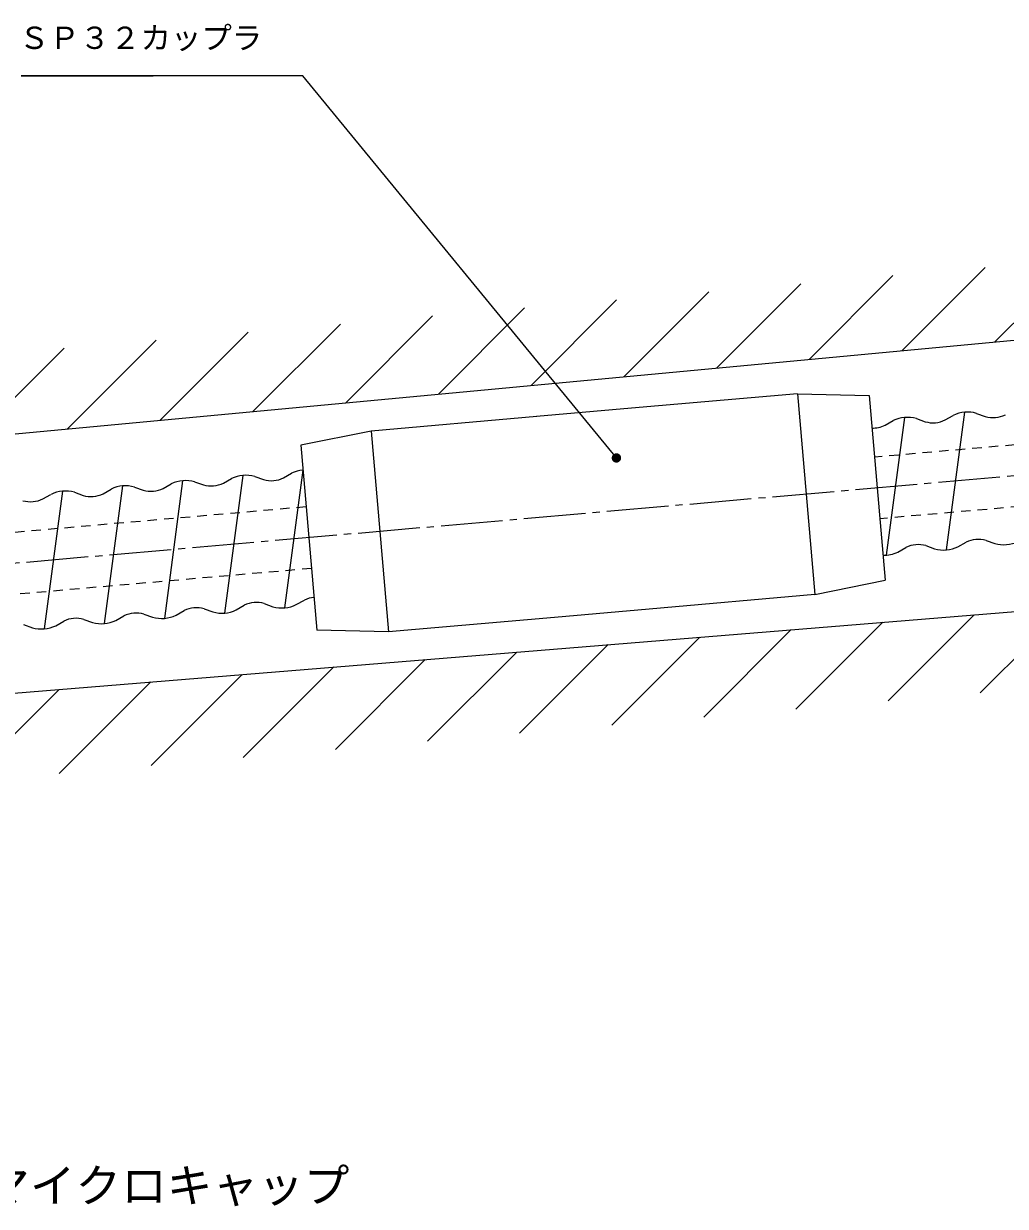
# Model space of a CAD drawing. Units: millimetres on the paper, scale 1:2. Extents: x 0 to 841, y 0 to 594.
# Drawn here: x 398.6 to 501.9, y 223.2 to 347.5 of the extents above; entities that cross this region are included whole.
import ezdxf
from ezdxf.enums import TextEntityAlignment as Align

# ---------------------------------------------------------------- set-up
doc = ezdxf.new("R2010")
doc.units = ezdxf.units.MM
doc.linetypes.add('USER1', pattern=[1.75, 1, -0.75])
doc.linetypes.add('USER2', pattern=[8.75, 6.5, -0.75, 0.75, -0.75])
for name, color, linetype, lineweight in [('1_外形線', 7, 'Continuous', 25), ('2_細い実線', 3, 'Continuous', 25), ('3_隠れ線', 2, 'USER1', 25), ('4_中心線', 1, 'USER2', 25), ('6_寸法線', 4, 'Continuous', 25)]:
    doc.layers.add(name, color=color, linetype=linetype, lineweight=lineweight)
doc.styles.add('標準ベクトル', font='')
doc.styles.get('標準ベクトル').set_extended_font_data('標準ベクトル')

# ---------------------------------------------------------------- blocks, each defined once
blk = doc.blocks.new('filled_dot')
at = {"color": 0, "linetype": 'Continuous', "lineweight": -2, "const_width": 1.25}
blk.add_lwpolyline([(-0.625, 0, 1), (0.625, 0, 1)], format="xyb", close=True, dxfattribs=at)

msp = doc.modelspace()

# ---------------------------------------------------------------- linework, layer by layer
at = {"layer": '1_外形線'}
for p, q in [((348.617, 299.818), (585.527, 321.967)), ((479.988, 308.613), (462.554, 307.088)), ((479.988, 308.613), (481.835, 287.494)), ((479.988, 308.613), (487.533, 308.42)), ((487.533, 308.42), (489.232, 288.994)), ((452.592, 306.217), (435.159, 304.692)), ((462.554, 307.088), (452.57, 306.215)), ((491.25, 306.11), (489.329, 291.637)), ((492.515, 305.995), (493.431, 305.666)), ((495.538, 305.85), (496.383, 306.334)), ((495.538, 305.85), (496.383, 306.334)), ((497.576, 306.663), (495.655, 292.191)), ((498.841, 306.549), (499.757, 306.219)), ((435.159, 304.692), (427.761, 303.191)), ((435.159, 304.692), (437.006, 283.572)), ((489.212, 305.297), (490.057, 305.78)), ((489.212, 305.297), (490.057, 305.78)), ((427.761, 303.191), (429.46, 283.766)), ((419.627, 299.209), (420.473, 299.692)), ((419.627, 299.209), (420.473, 299.692)), ((421.665, 300.022), (419.744, 285.55)), ((422.93, 299.907), (423.847, 299.578)), ((425.953, 299.762), (426.799, 300.246)), ((425.953, 299.762), (426.799, 300.246)), ((427.991, 300.575), (426.07, 286.103)), ((406.976, 298.102), (407.821, 298.585)), ((406.976, 298.102), (407.821, 298.585)), ((409.014, 298.915), (407.093, 284.443)), ((410.279, 298.8), (411.195, 298.471)), ((413.302, 298.655), (414.147, 299.139)), ((413.302, 298.655), (414.147, 299.139)), ((415.339, 299.469), (413.419, 284.996)), ((416.604, 299.354), (417.521, 299.024)), ((400.65, 297.548), (401.495, 298.032)), ((400.65, 297.548), (401.495, 298.032)), ((402.688, 298.362), (400.767, 283.889)), ((403.953, 298.247), (404.869, 297.918)), ((350.934, 273.343), (588.09, 292.669)), ((490.555, 291.97), (491.4, 292.454)), ((493.507, 292.638), (494.423, 292.308)), ((496.881, 292.523), (497.726, 293.007)), ((499.832, 293.191), (500.749, 292.862)), ((481.835, 287.494), (489.232, 288.994)), ((481.835, 287.494), (464.401, 285.969)), ((417.596, 285.997), (418.513, 285.667)), ((420.97, 285.882), (421.816, 286.366)), ((423.922, 286.55), (424.839, 286.221)), ((427.296, 286.436), (428.142, 286.919)), ((404.945, 284.89), (405.861, 284.56)), ((408.319, 284.775), (409.164, 285.259)), ((411.27, 285.443), (412.187, 285.114)), ((414.644, 285.329), (415.49, 285.812)), ((454.439, 285.097), (437.006, 283.572)), ((464.401, 285.969), (454.439, 285.097)), ((398.619, 284.336), (399.535, 284.007)), ((401.993, 284.222), (402.838, 284.705)), ((437.006, 283.572), (429.46, 283.766))]:
    msp.add_line(p, q, dxfattribs=at)
for centre, radius, start, end in [((491.572, 302.625), 3.5, 74.36613, 115.63387), ((491.572, 302.625), 3.5, 74.36613, 115.63387), ((497.897, 303.178), 3.5, 74.36613, 115.63387), ((497.897, 303.178), 3.5, 74.36613, 115.63387), ((500.566, 309.108), 3, 254.36605, 295.63211), ((487.914, 308.001), 3, 268.43073, 295.63211), ((494.24, 308.555), 3, 254.36605, 295.63211), ((421.987, 296.537), 3.5, 74.36613, 115.63387), ((421.987, 296.537), 3.5, 74.36613, 115.63387), ((424.655, 302.467), 3, 254.36605, 295.63211), ((428.313, 297.09), 3.5, 95.29471, 115.63387), ((409.335, 295.43), 3.5, 74.36613, 115.63387), ((409.335, 295.43), 3.5, 74.36613, 115.63387), ((412.004, 301.36), 3, 254.36605, 295.63211), ((415.661, 295.983), 3.5, 74.36613, 115.63387), ((415.661, 295.983), 3.5, 74.36613, 115.63387), ((418.33, 301.913), 3, 254.36605, 295.63211), ((399.352, 300.253), 3, 254.36605, 295.63211), ((403.01, 294.876), 3.5, 74.36613, 115.63387), ((403.01, 294.876), 3.5, 74.36613, 115.63387), ((405.678, 300.807), 3, 254.36605, 295.63211), ((492.698, 289.749), 3, 74.3637, 115.63395), ((492.698, 289.749), 3, 74.3637, 115.63395), ((495.366, 295.679), 3.5, 254.36613, 295.63387), ((499.024, 290.302), 3, 74.3637, 115.63395), ((499.024, 290.302), 3, 74.3637, 115.63395), ((501.692, 296.232), 3.5, 254.36613, 295.63387), ((489.04, 295.126), 3.5, 269.37248, 295.63387), ((416.788, 283.108), 3, 74.3637, 115.63395), ((416.788, 283.108), 3, 74.3637, 115.63395), ((423.114, 283.661), 3, 74.3637, 115.63395), ((423.114, 283.661), 3, 74.3637, 115.63395), ((425.782, 289.591), 3.5, 254.36613, 295.63387), ((429.439, 284.214), 3, 95.34422, 115.63395), ((429.439, 284.214), 3, 95.34422, 115.63395), ((404.136, 282.001), 3, 74.3637, 115.63395), ((404.136, 282.001), 3, 74.3637, 115.63395), ((406.804, 287.931), 3.5, 254.36613, 295.63387), ((410.462, 282.554), 3, 74.3637, 115.63395), ((410.462, 282.554), 3, 74.3637, 115.63395), ((413.13, 288.484), 3.5, 254.36613, 295.63387), ((419.456, 289.038), 3.5, 254.36613, 295.63387), ((400.478, 287.377), 3.5, 254.36613, 295.63387)]:
    msp.add_arc(centre, radius, start, end, dxfattribs=at)
at = {"layer": '2_細い実線'}
for p, q in [((500.739, 314.04), (509.417, 322.718)), ((481.238, 312.217), (490.044, 321.023)), ((490.989, 313.129), (499.73, 321.87)), ((471.488, 311.305), (480.358, 320.176)), ((451.987, 309.482), (460.985, 318.481)), ((461.737, 310.394), (470.672, 319.328)), ((442.236, 308.571), (451.299, 317.633)), ((422.736, 306.747), (431.926, 315.938)), ((432.486, 307.659), (441.613, 316.786)), ((412.985, 305.836), (422.24, 315.091)), ((393.484, 304.013), (402.868, 313.396)), ((403.235, 304.924), (412.554, 314.243)), ((499.209, 277.155), (508.214, 286.16)), ((489.523, 276.307), (498.591, 285.375)), ((470.15, 274.613), (479.345, 283.807)), ((479.836, 275.46), (488.968, 284.591)), ((460.464, 273.765), (469.722, 283.023)), ((441.091, 272.07), (450.475, 281.454)), ((450.778, 272.918), (460.098, 282.239)), ((421.719, 270.375), (431.229, 279.886)), ((431.405, 271.223), (440.852, 280.67)), ((412.033, 269.528), (421.606, 279.102)), ((392.66, 267.833), (402.36, 277.533)), ((402.346, 268.68), (411.983, 278.318))]:
    msp.add_line(p, q, dxfattribs=at)
at = {"layer": '3_隠れ線'}
for p, q in [((593.514, 311.167), (488.099, 301.944)), ((594.08, 304.692), (488.666, 295.469)), ((428.328, 296.715), (349.492, 289.818)), ((428.894, 290.24), (350.059, 283.343))]:
    msp.add_line(p, q, dxfattribs=at)
at = {"layer": '4_中心線'}
msp.add_line((571.026, 305.937), (221.707, 275.376), dxfattribs=at)
at = {"layer": '6_寸法線'}
msp.add_lwpolyline([(460.96, 301.858), (427.988, 342.031), (426.113, 342.031), (398.356, 342.031), (412.234, 342.031), (405.295, 342.031)], dxfattribs=at)

# ---------------------------------------------------------------- block references
at = {"layer": '6_寸法線', "xscale": 0.394, "yscale": 0.394, "rotation": 129.4}
msp.add_blockref('filled_dot', (460.96, 301.858), dxfattribs=at)

# ---------------------------------------------------------------- texts
at = {"layer": '6_寸法線', "style": '標準ベクトル'}
for s, height, p in [('ＳＰ３２カップラ', 2.346, (423.713, 346.031)), ('ＳＴマイクロキャップ', 3.519, (432.873, 225.37))]:
    msp.add_text(s, height=height, dxfattribs=at).set_placement(p, align=Align.MIDDLE_RIGHT)

doc.saveas('drawing.dxf')
